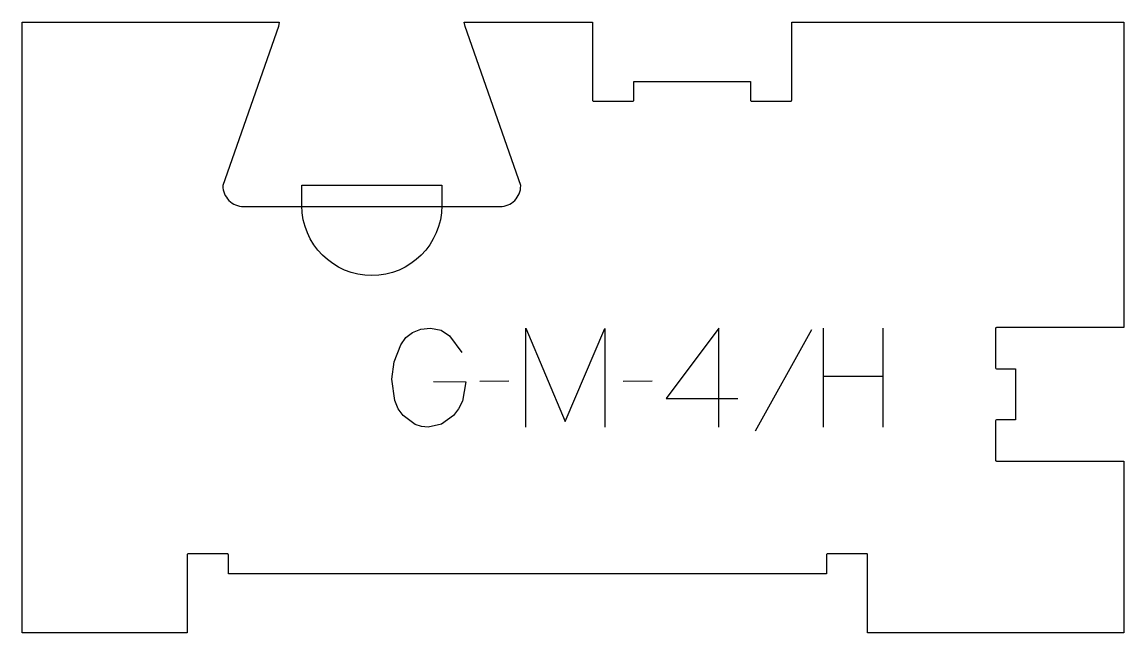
# Model space of a CAD drawing. Header units: millimetres. Extents: x -168 to 167, y -93 to 93.
import ezdxf

# ---------------------------------------------------------------- set-up
doc = ezdxf.new("R2010")
doc.units = ezdxf.units.MM
for name, color, linetype, true_color in [('1_ANYTOOL_1MMDEEP_LABELS_S', 2, 'Continuous', 0xffff00), ('4_ANYTOOL_CUTTHROUGH_OUTSI', 5, 'Continuous', 0x0000ff), ('5_ANYTOOL_HALF_MILL_9MM_IN', 3, 'Continuous', 0x00ff00)]:
    doc.layers.add(name, color=color, linetype=linetype, true_color=true_color)

msp = doc.modelspace()

# ---------------------------------------------------------------- linework, layer by layer
at = {"layer": '1_ANYTOOL_1MMDEEP_LABELS_S'}
for p, q in [((75.12, 0), (75.12, -30)), ((93.42, -30), (93.42, 0)), ((71.65, -0.47), (54.46, -31.24)), ((-20.32, -16.11), (-29.11, -16.2)), ((23.18, -16.11), (14.39, -16.2)), ((93.42, -14.7), (75.12, -14.7)), ((27.46, -21.34), (49.24, -21.34))]:
    msp.add_line(p, q, dxfattribs=at)
for points in [[(-43.21, -16.2), (-33.44, -16.24), (-34.45, -22.17), (-35.6, -24.53), (-37.16, -26.49), (-40.84, -29.13), (-44.84, -30.04), (-46.87, -29.84), (-48.81, -29.19), (-52.42, -26.53), (-53.92, -24.51), (-54.99, -22), (-55.85, -15.51), (-55.19, -10.18), (-53.19, -5.06), (-51.61, -2.84), (-49.58, -1.26), (-47.09, -0.32), (-44.15, 0), (-40.89, -0.57), (-38.32, -2.27), (-34.64, -7.41)], [(-15.18, -30), (-15.18, 0), (-3.18, -28.37), (8.82, -0.13), (8.82, -30)], [(43.45, -30), (43.49, 0.04), (27.46, -21.34)]]:
    msp.add_lwpolyline(points, dxfattribs=at)
at = {"layer": '4_ANYTOOL_CUTTHROUGH_OUTSI'}
msp.add_lwpolyline([(-90.08, 92.97), (-90.32, 91.57), (-107.21, 43.3), (-107.22, 43.22, 0.414214), (-100.97, 36.97), (-22.97, 36.97, 0.414214), (-16.72, 43.22), (-16.74, 43.3), (-33.64, 91.58), (-33.87, 92.97), (5.11, 92.97), (5.11, 69.21, 0.414214), (5.36, 68.96), (17.36, 68.96, 0.414214), (17.61, 69.21), (17.61, 74.96), (53.11, 74.96), (53.11, 69.21, 0.414214), (53.36, 68.96), (65.36, 68.96, 0.414214), (65.61, 69.21), (65.61, 92.97), (166.56, 92.97), (166.56, 0.17), (127.81, 0.17, 0.414366), (127.56, -0.08), (127.56, -12.08, 0.414061), (127.81, -12.33), (133.56, -12.33), (133.56, -27.83), (127.81, -27.83, 0.414061), (127.56, -28.08), (127.56, -40.08, 0.414366), (127.81, -40.33), (166.56, -40.33), (166.56, -92.53), (88.68, -92.54), (88.68, -68.79, 0.414214), (88.43, -68.54), (76.43, -68.54, 0.414214), (76.18, -68.79), (76.18, -74.54), (-105.56, -74.54), (-105.56, -68.79, 0.414214), (-105.81, -68.54), (-117.81, -68.54, 0.414214), (-118.06, -68.79), (-118.06, -92.54), (-168.25, -92.53), (-168.25, 92.97)], format="xyb", close=True, dxfattribs=at)
at = {"layer": '5_ANYTOOL_HALF_MILL_9MM_IN'}
msp.add_lwpolyline([(-40.72, 37.22, -1), (-83.22, 37.22), (-83.22, 43.47), (-40.72, 43.47)], format="xyb", close=True, dxfattribs=at)

doc.saveas('drawing.dxf')
